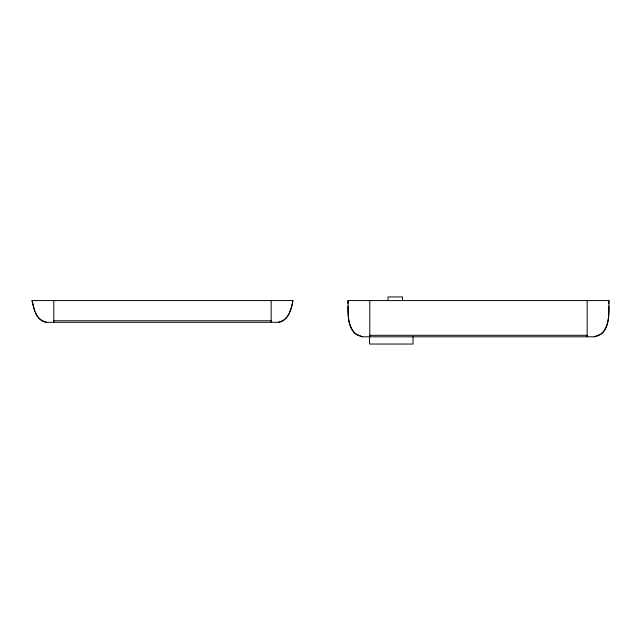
<?xml version="1.0" encoding="UTF-8"?>
<svg xmlns="http://www.w3.org/2000/svg" width="641" height="641" viewBox="0 0 641 641"><rect width="100%" height="100%" fill="white"/><g stroke="black" fill="none" stroke-linecap="round" stroke-linejoin="round"><path stroke-width="0.96" d="M608.95 306.198C608.766 314.819 609.126 324.474 603.622 331.693A13.381 13.381 0 0 1 598.75 335.355A24.975 24.975 0 0 1 596.09 336.301L594.399 336.805L362.534 336.805L360.851 336.317A24.975 24.975 0 0 1 358.183 335.371A13.381 13.381 0 0 1 353.319 331.693C347.815 324.474 348.175 314.819 347.991 306.198M608.934 303.393L608.894 300.573L348.047 300.573C348.239 311.967 346.573 325.7 355.955 334.105L362.542 336.805M348.007 303.393L348.047 300.573M292.552 302.167L292.897 300.573L32.05 300.573L34.846 311.278M292.897 300.573C291.671 309.21 288.306 320.612 278.41 322.311L46.545 322.311C41.433 321.293 37.066 317.664 35.383 312.656M292.2 303.746C290.694 311.566 287.328 320.74 278.41 322.311M594.399 336.805L600.986 334.105C610.368 325.7 608.694 311.967 608.894 300.573M53.788 320.756L271.159 320.756M369.785 335.299L587.156 335.299M46.545 322.311C36.361 320.444 33.725 309.226 32.05 300.573M587.156 300.573L587.156 336.805M413.028 336.805L413.028 344.049L369.553 344.049L369.553 336.805M402.532 300.573L402.532 296.951L388.045 296.951L388.045 300.573M369.785 300.573L369.785 336.805M271.159 300.573L271.159 322.311M53.788 300.573L53.788 322.311"/></g></svg>
